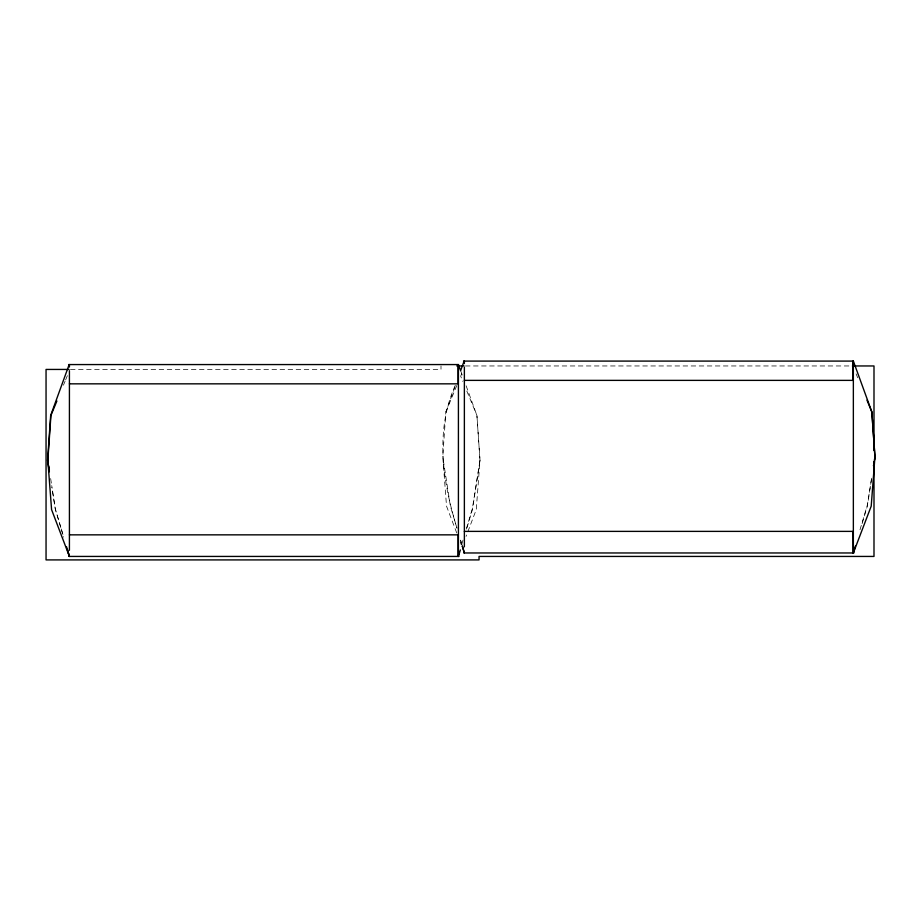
<?xml version="1.0" encoding="UTF-8"?>
<svg xmlns="http://www.w3.org/2000/svg" width="921" height="921" viewBox="0 0 921 921"><rect width="100%" height="100%" fill="white"/><g stroke="black" fill="none" stroke-linecap="round" stroke-linejoin="round"><path stroke-width="0.69" stroke-dasharray="4.61 3.45" d="M456.724 532.914L446.524 506.159L442.771 456.712L445.856 411.986L455.596 385.197M466.13 385.795L476.917 415.452L480.002 460.189L476.261 509.624L466.061 536.379M480.002 460.189L472.404 509.624L466.348 529.874M871.404 479.806L867.352 506.159L861.584 525.431M871.6 478.195L867.352 504.996L859.212 532.407M461.766 544.276L463.01 540.12M466.268 529.115L472.404 508.473L480.002 460.5L476.917 415.452L466.084 389.284M460.546 540.201L461.905 544.737L462.722 542.02M455.296 385.335C434.758 430.441 442.771 482.408 457.023 528.228M63.434 385.197L65.069 381.259M65.61 379.936L67.786 374.674M445.856 411.986L456.828 385.473M461.72 373.661L460.673 376.194L462.837 381.432M465.45 365.959L850.969 365.959M70.468 369.436L440.998 369.436L440.998 365.959M856.081 373.845L857.716 377.783M460.293 542.273L461.306 544.944M460.638 370.668L463.033 377.253M456.885 527.94L450.381 506.159L442.771 456.712M60.786 527.526L55.433 509.624L51.737 485.609M61.189 528.907L63.664 537.162M460.569 540.19L461.916 544.714M62.916 534.514L55.179 508.473L51.829 487.301M50.655 478.552L51.518 484.204"/><path stroke-width="1.38" d="M67.383 549.584L69.42 556.434L51.576 509.624L47.834 460.189L50.92 415.452L56.906 400.992M853.353 361.09L871.865 411.986L874.95 456.712L871.208 506.159L853.353 552.968L853.353 361.09L463.528 361.09M874.133 462.066L873.522 466.003L874.95 457.035L871.865 411.986L866.972 400.151M874.536 459.441L874.95 456.712M458.163 556.434L459.372 552.381M854.734 547.488L853.111 552.968L853.03 531.382L464.368 531.382M460.35 549.941L458.416 556.434L458.416 364.566L68.58 364.566M853.353 552.968L855.413 546.084M69.167 364.566L50.667 415.452L47.581 460.5L49.366 471.782M464.115 361.09L460.638 370.668L458.416 364.566M456.816 365.959L464.011 365.959M852.409 365.959L873.994 365.959L873.994 450.461M69.029 369.436L46.05 369.436L46.05 559.91L479.047 559.91L479.047 556.434L873.994 556.434L873.994 461.916M464.368 380.373L853.03 380.373L853.03 361.09M69.42 383.838L458.082 383.838L458.082 364.566M69.42 534.848L458.082 534.848L458.082 556.434M463.954 552.968L853.882 552.968M69.006 556.434L458.934 556.434M66.542 546.798L69.42 556.434M47.834 460.189L48.26 463.01M48.698 465.83L49.354 470.078M464.368 361.09L464.368 363.565M464.368 367.26L464.368 546.798M69.42 364.566L69.42 367.03M69.42 370.726L69.42 550.274M464.368 552.968L462.319 546.118L464.368 552.968"/></g></svg>
